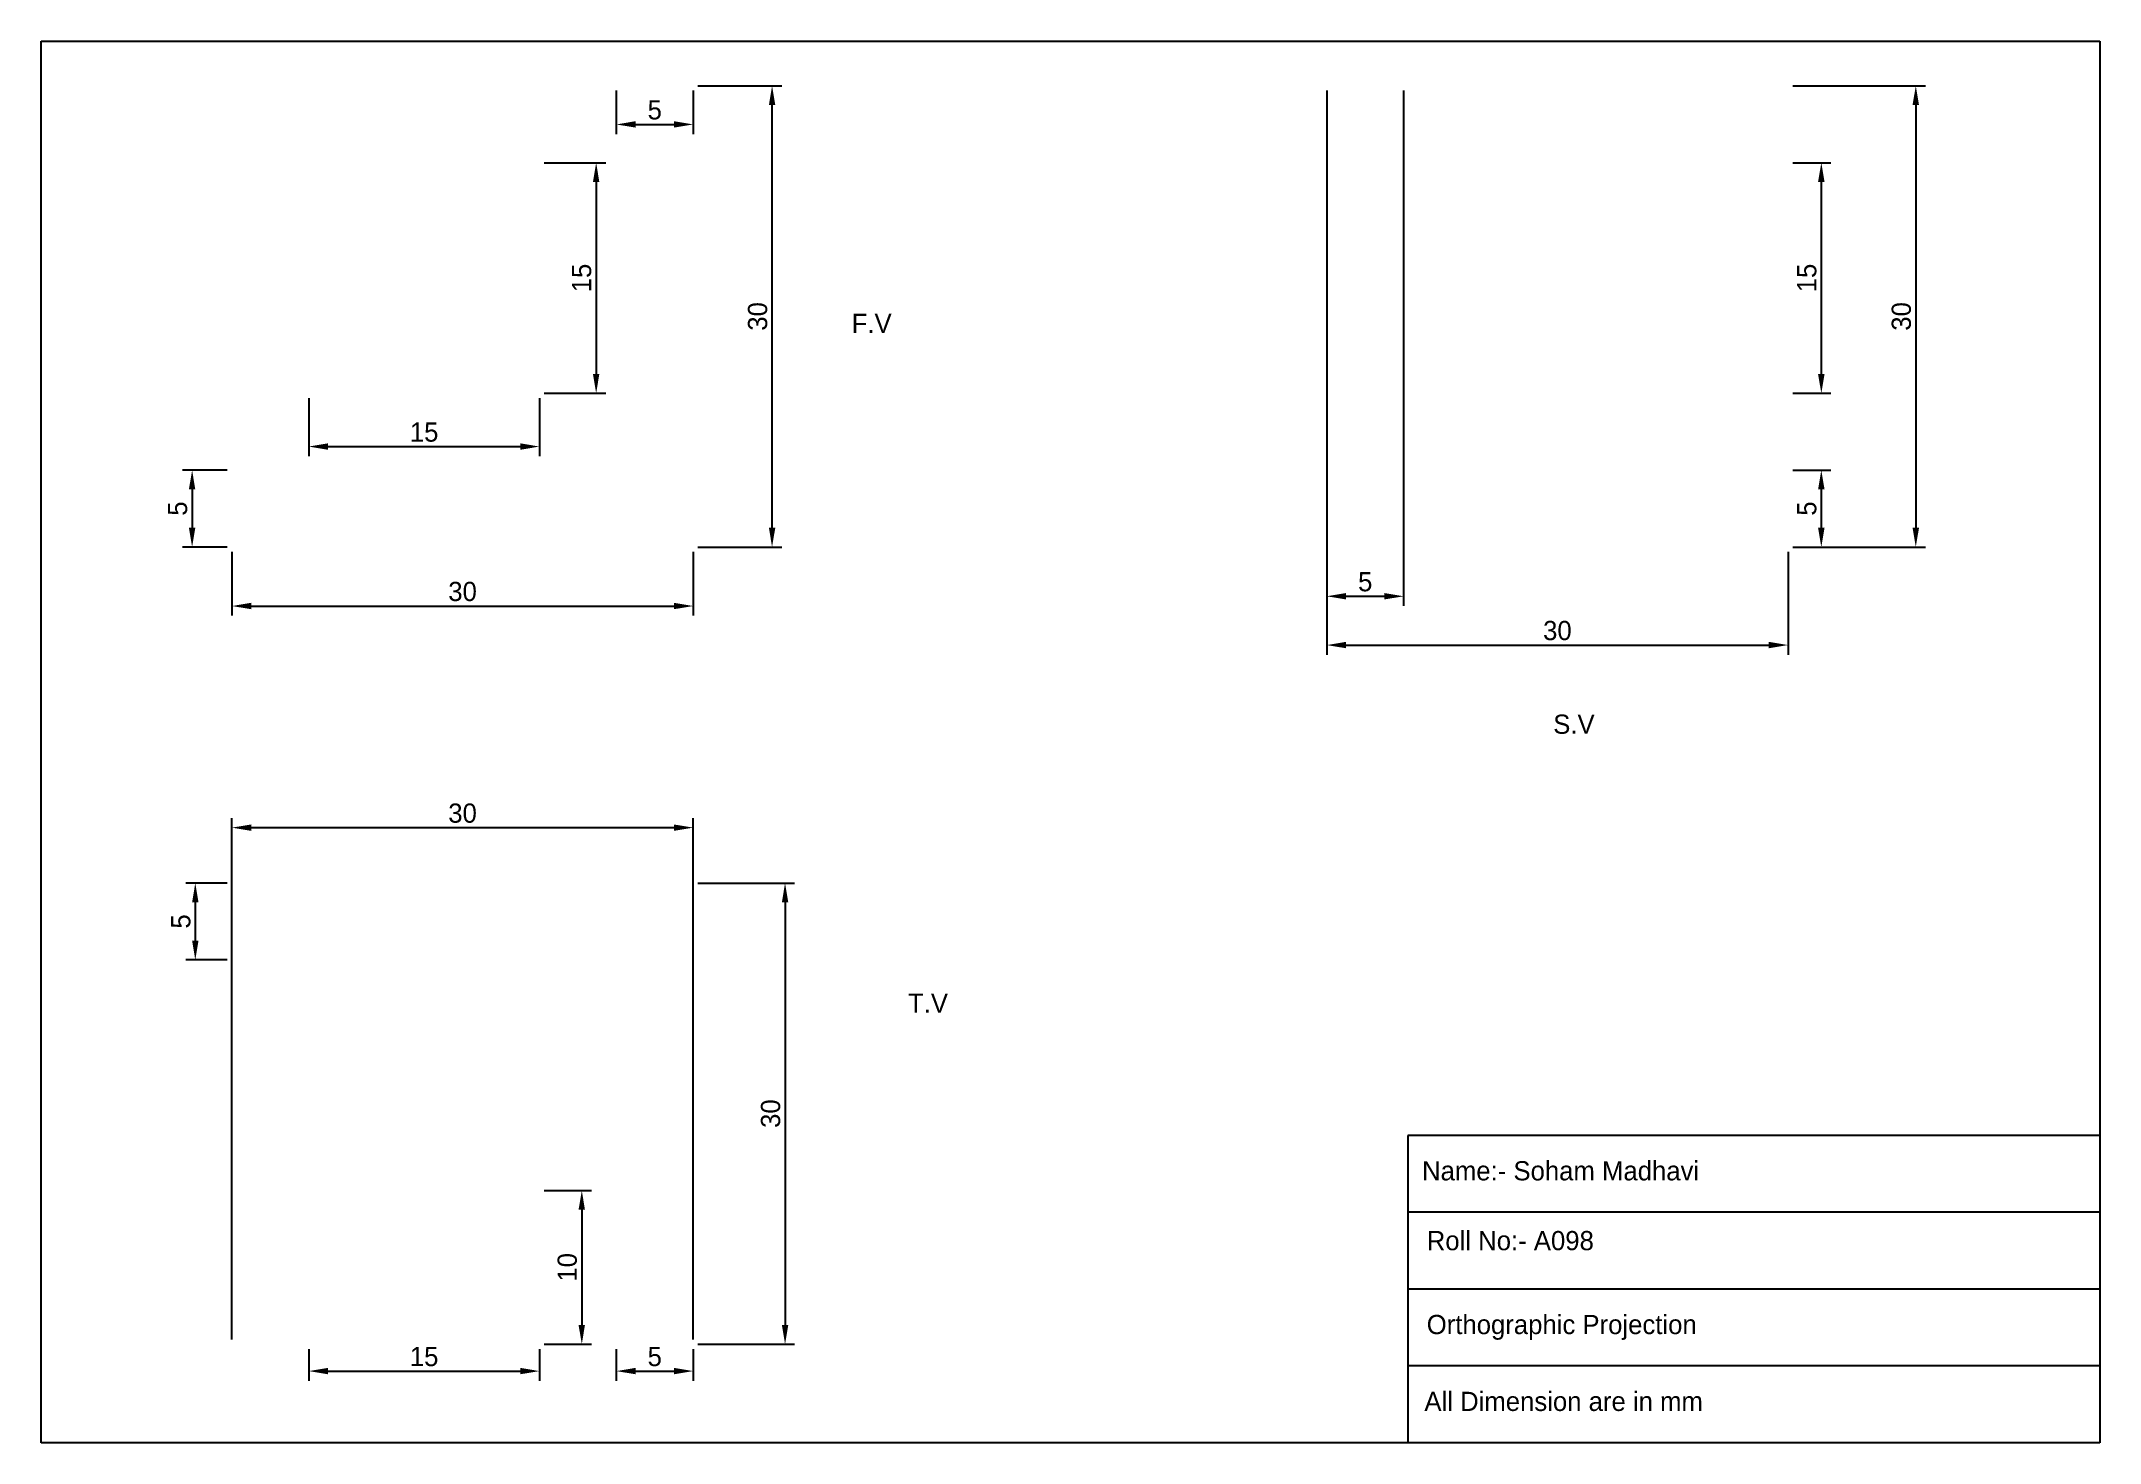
# Paper-space layout 'Layout1' of a CAD drawing. Header units: millimetres. Extents: x 10 to 278, y 9 to 192.
import ezdxf

# ---------------------------------------------------------------- set-up
doc = ezdxf.new("R2010")
doc.units = ezdxf.units.MM
doc.dimstyles.new('ISO-25', dxfattribs={"dimtxt": 2.5, "dimasz": 2.5, "dimexe": 1.25, "dimexo": 0.625, "dimtad": 1, "dimtxsty": 'Standard', "dimcen": 2.5, "dimadec": 0, "dimazin": 0, "dimtfac": 1, "dimtmove": 0, "dimatfit": 3, "dimfxl": 1, "dimarcsym": 0})

# ---------------------------------------------------------------- blocks, each defined once
blk = doc.blocks.new('*D8')
at = {"color": 0, "lineweight": -2, "transparency": 16777216}
for p, q in [((44.97, 145.14), (44.97, 137.58)), ((74.97, 145.14), (74.97, 137.58)), ((47.47, 138.83), (72.47, 138.83))]:
    blk.add_line(p, q, dxfattribs=at)
at = {"color": 0, "transparency": 16777216}
for points in [[(47.47, 139.25), (47.47, 138.41), (44.97, 138.83)], [(72.47, 139.25), (72.47, 138.41), (74.97, 138.83)]]:
    blk.add_solid(points, dxfattribs=at)
at = {"layer": 'Defpoints', "color": 0, "transparency": 16777216}
for p in [(44.97, 145.76), (74.97, 145.76), (74.97, 138.83)]:
    blk.add_point(p, dxfattribs=at)
at = {"color": 0, "transparency": 16777216, "insert": (59.97, 140.7), "char_height": 2.5, "attachment_point": 5}
blk.add_mtext('15', dxfattribs=at)
blk = doc.blocks.new('*D9')
at = {"color": 0, "lineweight": -2, "transparency": 16777216}
for p, q in [((75.59, 175.76), (83.6, 175.76)), ((82.35, 173.26), (82.35, 148.26)), ((75.59, 145.76), (83.6, 145.76))]:
    blk.add_line(p, q, dxfattribs=at)
at = {"color": 0, "transparency": 16777216}
for points in [[(81.93, 173.26), (82.76, 173.26), (82.35, 175.76)], [(81.93, 148.26), (82.76, 148.26), (82.35, 145.76)]]:
    blk.add_solid(points, dxfattribs=at)
at = {"layer": 'Defpoints', "color": 0, "transparency": 16777216}
for p in [(74.97, 175.76), (74.97, 145.76), (82.35, 145.76)]:
    blk.add_point(p, dxfattribs=at)
at = {"color": 0, "transparency": 16777216, "insert": (80.47, 160.76), "char_height": 2.5, "attachment_point": 5, "rotation": 90}
blk.add_mtext('15', dxfattribs=at)
blk = doc.blocks.new('*D10')
at = {"color": 0, "lineweight": -2, "transparency": 16777216}
for p, q in [((34.34, 135.76), (28.54, 135.76)), ((29.79, 133.26), (29.79, 128.26)), ((34.34, 125.76), (28.54, 125.76))]:
    blk.add_line(p, q, dxfattribs=at)
at = {"color": 0, "transparency": 16777216}
for points in [[(29.37, 133.26), (30.2, 133.26), (29.79, 135.76)], [(29.37, 128.26), (30.2, 128.26), (29.79, 125.76)]]:
    blk.add_solid(points, dxfattribs=at)
at = {"layer": 'Defpoints', "color": 0, "transparency": 16777216}
for p in [(34.97, 135.76), (29.79, 125.76), (34.97, 125.76)]:
    blk.add_point(p, dxfattribs=at)
at = {"color": 0, "transparency": 16777216, "insert": (27.91, 130.76), "char_height": 2.5, "attachment_point": 5, "rotation": 90}
blk.add_mtext('5', dxfattribs=at)
blk = doc.blocks.new('*D11')
at = {"color": 0, "lineweight": -2, "transparency": 16777216}
for p, q in [((84.97, 185.14), (84.97, 179.49)), ((94.97, 185.14), (94.97, 179.49)), ((87.47, 180.74), (92.47, 180.74))]:
    blk.add_line(p, q, dxfattribs=at)
at = {"color": 0, "transparency": 16777216}
for points in [[(87.47, 181.16), (87.47, 180.33), (84.97, 180.74)], [(92.47, 181.16), (92.47, 180.33), (94.97, 180.74)]]:
    blk.add_solid(points, dxfattribs=at)
at = {"layer": 'Defpoints', "color": 0, "transparency": 16777216}
for p in [(84.97, 185.76), (94.97, 185.76), (94.97, 180.74)]:
    blk.add_point(p, dxfattribs=at)
at = {"color": 0, "transparency": 16777216, "insert": (89.97, 182.62), "char_height": 2.5, "attachment_point": 5}
blk.add_mtext('5', dxfattribs=at)
blk = doc.blocks.new('*D12')
at = {"color": 0, "lineweight": -2, "transparency": 16777216}
for p, q in [((34.97, 125.14), (34.97, 116.83)), ((94.97, 125.14), (94.97, 116.83)), ((37.47, 118.08), (92.47, 118.08))]:
    blk.add_line(p, q, dxfattribs=at)
at = {"color": 0, "transparency": 16777216}
for points in [[(37.47, 118.5), (37.47, 117.67), (34.97, 118.08)], [(92.47, 118.5), (92.47, 117.67), (94.97, 118.08)]]:
    blk.add_solid(points, dxfattribs=at)
at = {"layer": 'Defpoints', "color": 0, "transparency": 16777216}
for p in [(34.97, 125.76), (94.97, 125.76), (94.97, 118.08)]:
    blk.add_point(p, dxfattribs=at)
at = {"color": 0, "transparency": 16777216, "insert": (64.97, 119.96), "char_height": 2.5, "attachment_point": 5}
blk.add_mtext('30', dxfattribs=at)
blk = doc.blocks.new('*D13')
at = {"color": 0, "lineweight": -2, "transparency": 16777216}
for p, q in [((95.59, 185.76), (106.48, 185.76)), ((105.23, 128.26), (105.23, 183.26)), ((95.59, 125.76), (106.48, 125.76))]:
    blk.add_line(p, q, dxfattribs=at)
at = {"color": 0, "transparency": 16777216}
for points in [[(104.82, 183.26), (105.65, 183.26), (105.23, 185.76)], [(104.82, 128.26), (105.65, 128.26), (105.23, 125.76)]]:
    blk.add_solid(points, dxfattribs=at)
at = {"layer": 'Defpoints', "color": 0, "transparency": 16777216}
for p in [(94.97, 185.76), (105.23, 185.76), (94.97, 125.76)]:
    blk.add_point(p, dxfattribs=at)
at = {"color": 0, "transparency": 16777216, "insert": (103.36, 155.76), "char_height": 2.5, "attachment_point": 5, "rotation": 90}
blk.add_mtext('30', dxfattribs=at)
blk = doc.blocks.new('*D14')
at = {"color": 0, "lineweight": -2, "transparency": 16777216}
for p, q in [((238.01, 175.76), (242.97, 175.76)), ((241.72, 173.26), (241.72, 148.26)), ((238.01, 145.76), (242.97, 145.76))]:
    blk.add_line(p, q, dxfattribs=at)
at = {"color": 0, "transparency": 16777216}
for points in [[(241.3, 173.26), (242.14, 173.26), (241.72, 175.76)], [(241.3, 148.26), (242.14, 148.26), (241.72, 145.76)]]:
    blk.add_solid(points, dxfattribs=at)
at = {"layer": 'Defpoints', "color": 0, "transparency": 16777216}
for p in [(237.39, 175.76), (237.39, 145.76), (241.72, 145.76)]:
    blk.add_point(p, dxfattribs=at)
at = {"color": 0, "transparency": 16777216, "insert": (239.84, 160.76), "char_height": 2.5, "attachment_point": 5, "rotation": 90}
blk.add_mtext('15', dxfattribs=at)
blk = doc.blocks.new('*D15')
at = {"color": 0, "lineweight": -2, "transparency": 16777216}
for p, q in [((238.01, 135.76), (242.97, 135.76)), ((241.72, 133.26), (241.72, 128.26)), ((238.01, 125.76), (242.97, 125.76))]:
    blk.add_line(p, q, dxfattribs=at)
at = {"color": 0, "transparency": 16777216}
for points in [[(241.3, 133.26), (242.14, 133.26), (241.72, 135.76)], [(241.3, 128.26), (242.14, 128.26), (241.72, 125.76)]]:
    blk.add_solid(points, dxfattribs=at)
at = {"layer": 'Defpoints', "color": 0, "transparency": 16777216}
for p in [(237.39, 135.76), (237.39, 125.76), (241.72, 125.76)]:
    blk.add_point(p, dxfattribs=at)
at = {"color": 0, "transparency": 16777216, "insert": (239.84, 130.76), "char_height": 2.5, "attachment_point": 5, "rotation": 90}
blk.add_mtext('5', dxfattribs=at)
blk = doc.blocks.new('*D16')
at = {"color": 0, "lineweight": -2, "transparency": 16777216}
for p, q in [((238.01, 185.76), (255.26, 185.76)), ((254.01, 183.26), (254.01, 128.26)), ((238.01, 125.76), (255.26, 125.76))]:
    blk.add_line(p, q, dxfattribs=at)
at = {"color": 0, "transparency": 16777216}
for points in [[(253.59, 183.26), (254.43, 183.26), (254.01, 185.76)], [(253.59, 128.26), (254.43, 128.26), (254.01, 125.76)]]:
    blk.add_solid(points, dxfattribs=at)
at = {"layer": 'Defpoints', "color": 0, "transparency": 16777216}
for p in [(237.39, 185.76), (237.39, 125.76), (254.01, 125.76)]:
    blk.add_point(p, dxfattribs=at)
at = {"color": 0, "transparency": 16777216, "insert": (252.14, 155.76), "char_height": 2.5, "attachment_point": 5, "rotation": 90}
blk.add_mtext('30', dxfattribs=at)
blk = doc.blocks.new('*D17')
at = {"color": 0, "lineweight": -2, "transparency": 16777216}
for p, q in [((177.39, 185.14), (177.39, 118.1)), ((187.39, 185.14), (187.39, 118.1)), ((179.89, 119.35), (184.89, 119.35))]:
    blk.add_line(p, q, dxfattribs=at)
at = {"color": 0, "transparency": 16777216}
for points in [[(179.89, 119.77), (179.89, 118.94), (177.39, 119.35)], [(184.89, 119.77), (184.89, 118.94), (187.39, 119.35)]]:
    blk.add_solid(points, dxfattribs=at)
at = {"layer": 'Defpoints', "color": 0, "transparency": 16777216}
for p in [(177.39, 185.76), (187.39, 185.76), (187.39, 119.35)]:
    blk.add_point(p, dxfattribs=at)
at = {"color": 0, "transparency": 16777216, "insert": (182.39, 121.23), "char_height": 2.5, "attachment_point": 5}
blk.add_mtext('5', dxfattribs=at)
blk = doc.blocks.new('*D18')
at = {"color": 0, "lineweight": -2, "transparency": 16777216}
for p, q in [((177.39, 125.14), (177.39, 111.75)), ((237.39, 125.14), (237.39, 111.75)), ((179.89, 113), (234.89, 113))]:
    blk.add_line(p, q, dxfattribs=at)
at = {"color": 0, "transparency": 16777216}
for points in [[(179.89, 113.42), (179.89, 112.59), (177.39, 113)], [(234.89, 113.42), (234.89, 112.59), (237.39, 113)]]:
    blk.add_solid(points, dxfattribs=at)
at = {"layer": 'Defpoints', "color": 0, "transparency": 16777216}
for p in [(177.39, 125.76), (237.39, 125.76), (237.39, 113)]:
    blk.add_point(p, dxfattribs=at)
at = {"color": 0, "transparency": 16777216, "insert": (207.39, 114.88), "char_height": 2.5, "attachment_point": 5}
blk.add_mtext('30', dxfattribs=at)
blk = doc.blocks.new('*D19')
at = {"color": 0, "lineweight": -2, "transparency": 16777216}
for p, q in [((44.97, 21.41), (44.97, 17.29)), ((74.97, 21.41), (74.97, 17.29)), ((47.47, 18.54), (72.47, 18.54))]:
    blk.add_line(p, q, dxfattribs=at)
at = {"color": 0, "transparency": 16777216}
for points in [[(47.47, 18.96), (47.47, 18.13), (44.97, 18.54)], [(72.47, 18.96), (72.47, 18.13), (74.97, 18.54)]]:
    blk.add_solid(points, dxfattribs=at)
at = {"layer": 'Defpoints', "color": 0, "transparency": 16777216}
for p in [(44.97, 22.04), (74.97, 22.04), (74.97, 18.54)]:
    blk.add_point(p, dxfattribs=at)
at = {"color": 0, "transparency": 16777216, "insert": (59.97, 20.42), "char_height": 2.5, "attachment_point": 5}
blk.add_mtext('15', dxfattribs=at)
blk = doc.blocks.new('*D20')
at = {"color": 0, "lineweight": -2, "transparency": 16777216}
for p, q in [((84.97, 21.41), (84.97, 17.29)), ((94.97, 21.41), (94.97, 17.29)), ((87.47, 18.54), (92.47, 18.54))]:
    blk.add_line(p, q, dxfattribs=at)
at = {"color": 0, "transparency": 16777216}
for points in [[(87.47, 18.96), (87.47, 18.13), (84.97, 18.54)], [(92.47, 18.96), (92.47, 18.13), (94.97, 18.54)]]:
    blk.add_solid(points, dxfattribs=at)
at = {"layer": 'Defpoints', "color": 0, "transparency": 16777216}
for p in [(84.97, 22.04), (94.97, 22.04), (94.97, 18.54)]:
    blk.add_point(p, dxfattribs=at)
at = {"color": 0, "transparency": 16777216, "insert": (89.97, 20.42), "char_height": 2.5, "attachment_point": 5}
blk.add_mtext('5', dxfattribs=at)
blk = doc.blocks.new('*D21')
at = {"color": 0, "lineweight": -2, "transparency": 16777216}
for p, q in [((34.97, 22.66), (34.97, 90.5)), ((37.47, 89.25), (92.47, 89.25)), ((94.97, 22.66), (94.97, 90.5))]:
    blk.add_line(p, q, dxfattribs=at)
at = {"color": 0, "transparency": 16777216}
for points in [[(37.47, 89.66), (37.47, 88.83), (34.97, 89.25)], [(92.47, 89.66), (92.47, 88.83), (94.97, 89.25)]]:
    blk.add_solid(points, dxfattribs=at)
at = {"layer": 'Defpoints', "color": 0, "transparency": 16777216}
for p in [(94.97, 89.25), (34.97, 22.04), (94.97, 22.04)]:
    blk.add_point(p, dxfattribs=at)
at = {"color": 0, "transparency": 16777216, "insert": (64.97, 91.12), "char_height": 2.5, "attachment_point": 5}
blk.add_mtext('30', dxfattribs=at)
blk = doc.blocks.new('*D22')
at = {"color": 0, "lineweight": -2, "transparency": 16777216}
for p, q in [((95.59, 82.04), (108.17, 82.04)), ((106.92, 79.54), (106.92, 24.54)), ((95.59, 22.04), (108.17, 22.04))]:
    blk.add_line(p, q, dxfattribs=at)
at = {"color": 0, "transparency": 16777216}
for points in [[(106.51, 79.54), (107.34, 79.54), (106.92, 82.04)], [(106.51, 24.54), (107.34, 24.54), (106.92, 22.04)]]:
    blk.add_solid(points, dxfattribs=at)
at = {"layer": 'Defpoints', "color": 0, "transparency": 16777216}
for p in [(94.97, 82.04), (94.97, 22.04), (106.92, 22.04)]:
    blk.add_point(p, dxfattribs=at)
at = {"color": 0, "transparency": 16777216, "insert": (105.05, 52.04), "char_height": 2.5, "attachment_point": 5, "rotation": 90}
blk.add_mtext('30', dxfattribs=at)
blk = doc.blocks.new('*D23')
at = {"color": 0, "lineweight": -2, "transparency": 16777216}
for p, q in [((34.34, 82.04), (28.95, 82.04)), ((30.2, 79.54), (30.2, 74.54)), ((34.34, 72.04), (28.95, 72.04))]:
    blk.add_line(p, q, dxfattribs=at)
at = {"color": 0, "transparency": 16777216}
for points in [[(29.79, 79.54), (30.62, 79.54), (30.2, 82.04)], [(29.79, 74.54), (30.62, 74.54), (30.2, 72.04)]]:
    blk.add_solid(points, dxfattribs=at)
at = {"layer": 'Defpoints', "color": 0, "transparency": 16777216}
for p in [(34.97, 82.04), (30.2, 72.04), (34.97, 72.04)]:
    blk.add_point(p, dxfattribs=at)
at = {"color": 0, "transparency": 16777216, "insert": (28.33, 77.04), "char_height": 2.5, "attachment_point": 5, "rotation": 90}
blk.add_mtext('5', dxfattribs=at)
blk = doc.blocks.new('*D24')
at = {"color": 0, "lineweight": -2, "transparency": 16777216}
for p, q in [((75.59, 42.04), (81.73, 42.04)), ((80.48, 39.54), (80.48, 24.54)), ((75.59, 22.04), (81.73, 22.04))]:
    blk.add_line(p, q, dxfattribs=at)
at = {"color": 0, "transparency": 16777216}
for points in [[(80.06, 39.54), (80.89, 39.54), (80.48, 42.04)], [(80.06, 24.54), (80.89, 24.54), (80.48, 22.04)]]:
    blk.add_solid(points, dxfattribs=at)
at = {"layer": 'Defpoints', "color": 0, "transparency": 16777216}
for p in [(74.97, 42.04), (74.97, 22.04), (80.48, 22.04)]:
    blk.add_point(p, dxfattribs=at)
at = {"color": 0, "transparency": 16777216, "insert": (78.6, 32.04), "char_height": 2.5, "attachment_point": 5, "rotation": 90}
blk.add_mtext('10', dxfattribs=at)

psp = doc.layouts.get("Layout1")

# ---------------------------------------------------------------- linework, layer by layer
for p, q in [((10.153, 191.574), (277.951, 191.574)), ((10.153, 9.208), (10.153, 191.574)), ((277.951, 191.574), (277.951, 9.208)), ((187.951, 49.208), (187.951, 9.208)), ((277.951, 49.208), (187.951, 49.208)), ((277.951, 39.208), (187.951, 39.208)), ((277.951, 29.208), (187.951, 29.208)), ((277.951, 19.208), (187.951, 19.208)), ((277.951, 9.208), (10.153, 9.208))]:
    psp.add_line(p, q)

# ---------------------------------------------------------------- texts
at = {"char_height": 2.5, "attachment_point": 1}
for s, width, heights, insert in [('F.V', 18.92298, [0], (115.591, 156.112)), ('S.V', 28.38447, [0], (206.848, 103.959)), ('T.V', 33.57303, [32.938], (122.916, 67.666)), ('Name:- Soham Madhavi', 90, [0], (189.782, 45.853)), ('Roll No:- A098', 90, [0], (190.392, 36.768)), ('Orthographic Projection', 90, [0], (190.392, 25.853)), ('All Dimension are in mm', 90, [0], (190.087, 15.853))]:
    psp.add_mtext_dynamic_manual_height_columns(s, width=width, gutter_width=12.5, heights=heights, dxfattribs=dict(at, insert=insert))

# ---------------------------------------------------------------- dimensions: what is measured, and where the dimension line sits
for base, p1, p2, picture, middle in [((94.967, 180.742), (84.967, 185.763), (94.967, 185.763), '*D11', (89.967, 182.617)), ((187.386, 119.353), (177.386, 185.763), (187.386, 185.763), '*D17', (182.386, 121.228)), ((74.967, 138.828), (44.967, 145.763), (74.967, 145.763), '*D8', (59.967, 140.703)), ((94.967, 118.083), (34.967, 125.763), (94.967, 125.763), '*D12', (64.967, 119.958)), ((237.386, 113.003), (177.386, 125.763), (237.386, 125.763), '*D18', (207.386, 114.878)), ((94.967, 89.247), (34.967, 22.038), (94.967, 22.038), '*D21', (64.967, 91.122)), ((74.967, 18.545), (44.967, 22.038), (74.967, 22.038), '*D19', (59.967, 20.42)), ((94.967, 18.545), (84.967, 22.038), (94.967, 22.038), '*D20', (89.967, 20.42))]:
    dim = psp.add_linear_dim(base=base, p1=p1, p2=p2, dimstyle='ISO-25', override={"dimlfac": -0.5})
    dim.commit()
    dim.dimension.update_dxf_attribs({"geometry": picture, "text_midpoint": middle})
for base, p1, p2, picture, middle in [((105.235, 185.763), (94.967, 125.763), (94.967, 185.763), '*D13', (103.36, 155.763)), ((254.012, 125.763), (237.386, 185.763), (237.386, 125.763), '*D16', (252.137, 155.763)), ((82.346, 145.763), (74.967, 175.763), (74.967, 145.763), '*D9', (80.471, 160.763)), ((241.719, 145.763), (237.386, 175.763), (237.386, 145.763), '*D14', (239.844, 160.763)), ((29.786, 125.763), (34.967, 135.763), (34.967, 125.763), '*D10', (27.911, 130.763)), ((241.719, 125.763), (237.386, 135.763), (237.386, 125.763), '*D15', (239.844, 130.763)), ((30.202, 72.038), (34.967, 82.038), (34.967, 72.038), '*D23', (28.327, 77.038)), ((106.922, 22.038), (94.967, 82.038), (94.967, 22.038), '*D22', (105.047, 52.038)), ((80.476, 22.038), (74.967, 42.038), (74.967, 22.038), '*D24', (78.601, 32.038))]:
    dim = psp.add_linear_dim(base=base, p1=p1, p2=p2, angle=90, dimstyle='ISO-25', override={"dimlfac": -0.5})
    dim.commit()
    dim.dimension.update_dxf_attribs({"geometry": picture, "text_midpoint": middle})

doc.saveas('drawing.dxf')
